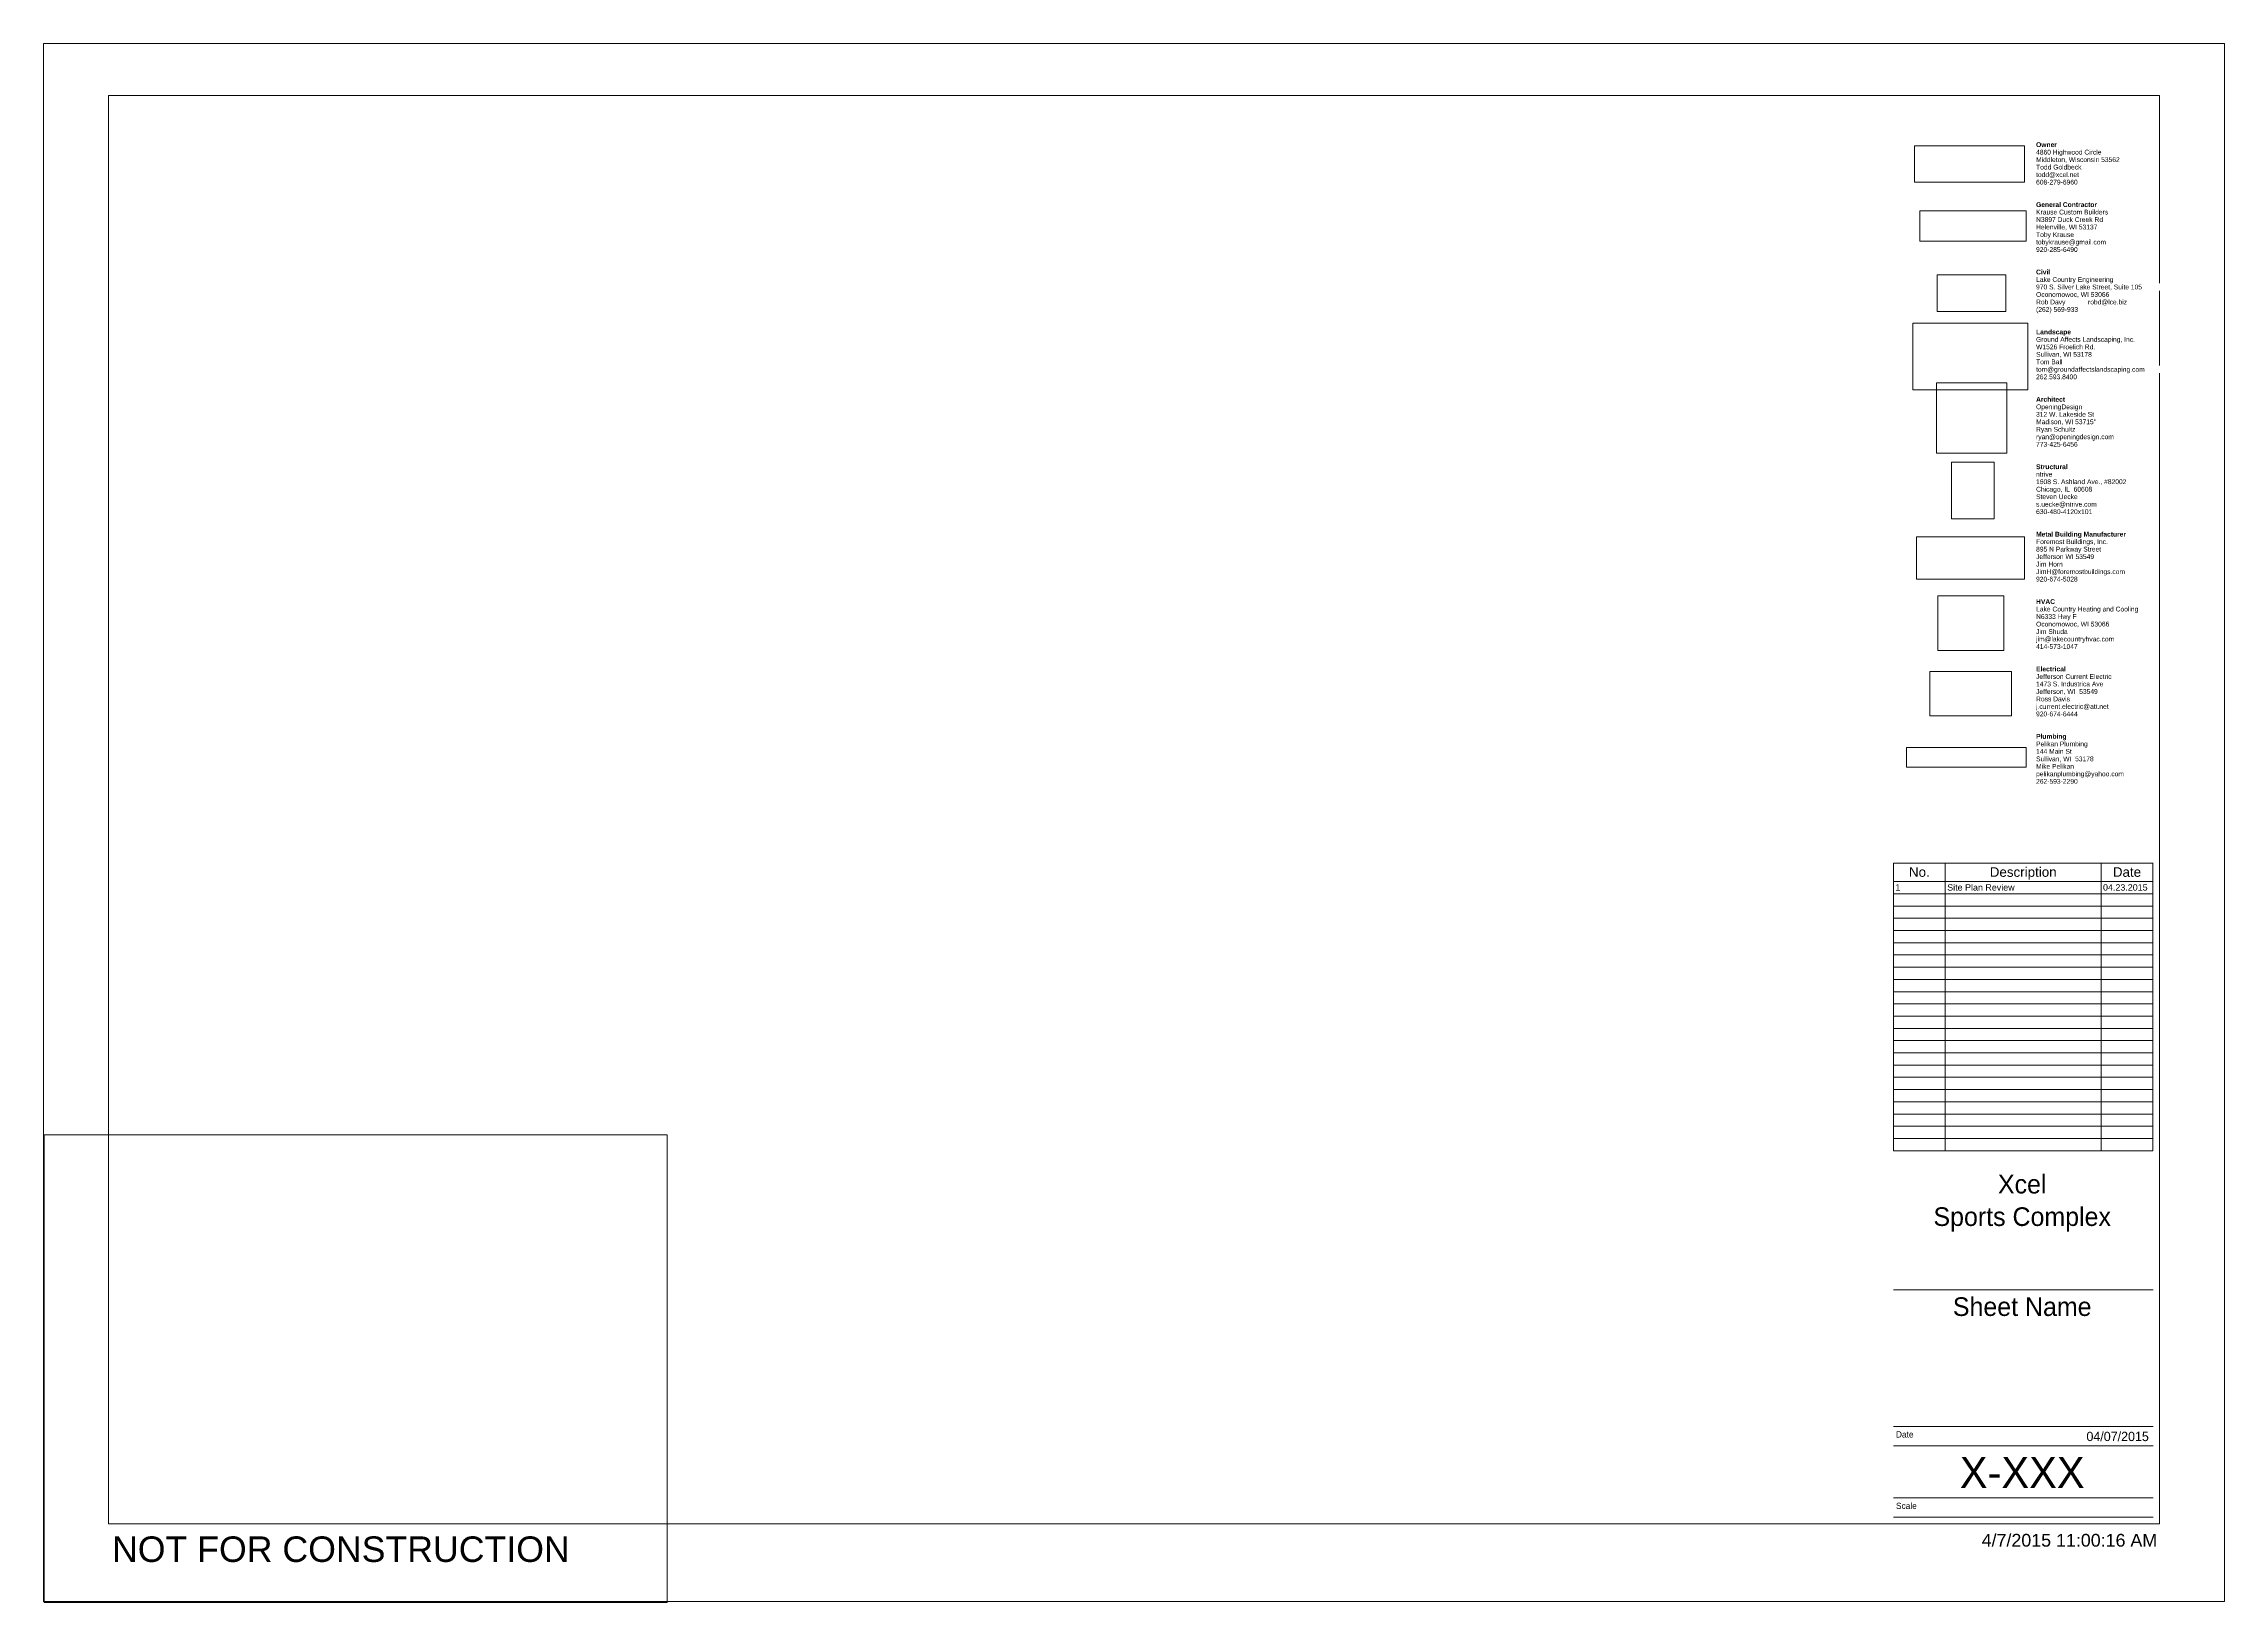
# Paper-space layout 'Layout1' of a CAD drawing. Header units: inches. Extents: x 0 to 42, y 0 to 30.
import ezdxf

# ---------------------------------------------------------------- set-up
doc = ezdxf.new("R2010")
doc.units = ezdxf.units.IN
doc.header["$MEASUREMENT"] = 0
for name, color, linetype, lineweight in [('A-DETL-THIN', 151, 'Continuous', 9), ('G-ANNO-SCHD', 231, 'Continuous', 9), ('G-ANNO-TTLB', 6, 'Continuous', 9), ('G-ANNO-TTLB-MEDM', 33, 'Continuous', 20), ('G-ANNO-TTLB-THIN', 151, 'Continuous', 9)]:
    doc.layers.add(name, color=color, linetype=linetype, lineweight=lineweight)
doc.styles.add('Arial', font='arial.ttf', dxfattribs={"height": 0.092206})
doc.styles.add('Arial_1', font='arial.ttf', dxfattribs={"height": 0.491766})
doc.styles.add('Arial_2', font='arial.ttf', dxfattribs={"height": 0.245883})
doc.styles.add('Arial_3', font='arial.ttf', dxfattribs={"height": 0.184412})
doc.styles.add('Arial_4', font='arial.ttf', dxfattribs={"height": 0.122942})
doc.styles.add('Century Gothic', font='GOTHIC.TTF', dxfattribs={"height": 0.119759})
doc.styles.add('Century Gothic_1', font='GOTHIC.TTF', dxfattribs={"height": 0.598797})
doc.styles.add('Century Gothic_2', font='GOTHIC.TTF', dxfattribs={"height": 0.359278})
doc.styles.add('Century Gothic_3', font='GOTHIC.TTF', dxfattribs={"height": 0.179639})
picture_1 = doc.add_image_def('image1.jpg', size_in_pixel=(477, 79))
picture_2 = doc.add_image_def('image2.png', size_in_pixel=(259, 141))
picture_3 = doc.add_image_def('image3.jpg', size_in_pixel=(150, 124))
picture_4 = doc.add_image_def('image4.jpg', size_in_pixel=(309, 122))
picture_5 = doc.add_image_def('image5.png', size_in_pixel=(302, 400))
picture_6 = doc.add_image_def('image6.jpg', size_in_pixel=(95, 51))
picture_7 = doc.add_image_def('image7.png', size_in_pixel=(388, 225))
picture_8 = doc.add_image_def('image8.jpg', size_in_pixel=(232, 76))
picture_9 = doc.add_image_def('image9.jpg', size_in_pixel=(900, 259))
picture_10 = doc.add_image_def('image10.jpg', size_in_pixel=(939, 939))

# ---------------------------------------------------------------- blocks, each defined once
blk = doc.blocks.new('E1 30 x 42 Horizontal - E1 30x42 Horizontal-11829-Sheet Name')
at = {"layer": 'G-ANNO-TTLB-MEDM'}
for p, q in [((1.24, 29.014), (1.24, 1.514)), ((40.74, 29.014), (1.24, 29.014)), ((40.74, 29.014), (40.74, 1.514)), ((40.615, 14.233), (35.615, 14.233)), ((35.615, 6.02), (40.615, 6.02)), ((1.24, 1.514), (40.74, 1.514)), ((40.615, 1.639), (35.615, 1.639))]:
    blk.add_line(p, q, dxfattribs=at)
at = {"layer": 'G-ANNO-TTLB-THIN'}
for p, q in [((-0.01, 30.014), (41.99, 30.014)), ((-0.01, 0.014), (-0.01, 30.014)), ((41.99, 0.014), (41.99, 30.014)), ((35.615, 3.389), (40.615, 3.389)), ((35.615, 3.014), (40.615, 3.014)), ((35.615, 2.014), (40.615, 2.014)), ((-0.01, 0.014), (41.99, 0.014))]:
    blk.add_line(p, q, dxfattribs=at)
at = {"layer": 'G-ANNO-TTLB', "char_height": 0.09221, "attachment_point": 1, "line_spacing_factor": 0.938532, "style": 'Arial', "bg_fill": 3, "box_fill_scale": 1.25, "bg_fill_color": 0, "bg_fill_transparency": 0}
for s, insert, width in [('\\fArial|b1|i0|c0|p34|;Civil', (38.363, 25.662), 0.28768), ('\\fArial|b1|i0|c0|p34|;Structural', (38.363, 21.912), 0.64856), ('\\fArial|b1|i0|c0|p34|;HVAC', (38.363, 19.316), 0.41876), ('\\fArial|b1|i0|c0|p34|;Electrical', (38.363, 18.018), 0.61622)]:
    blk.add_mtext(s, dxfattribs=dict(at, insert=insert, width=width))
at = {"layer": 'G-ANNO-TTLB', "insert": (1.307, 1.27), "char_height": 0.49177, "width": 10.47, "attachment_point": 1, "line_spacing_factor": 0.938532, "style": 'Arial_1'}
blk.add_mtext('NOT FOR CONSTRUCTION', dxfattribs=at)
at = {"layer": 'G-ANNO-TTLB'}
image = blk.add_image(picture_8, insert=(36.024, 27.349), size_in_units=(2.118, 0.694), dxfattribs=at)
image.dxf.flags = 7
image = blk.add_image(picture_9, insert=(36.126, 26.208), size_in_units=(2.048, 0.589), dxfattribs=at)
image.dxf.flags = 7
image = blk.add_image(picture_6, insert=(36.46, 24.855), size_in_units=(1.319, 0.708), dxfattribs=at)
image.dxf.flags = 7
image = blk.add_image(picture_7, insert=(35.988, 23.347), size_in_units=(2.218, 1.286), dxfattribs=at)
image.dxf.flags = 7
image = blk.add_image(picture_10, insert=(36.444, 22.127), size_in_units=(1.358, 1.358), dxfattribs=at)
image.dxf.flags = 7
image = blk.add_image(picture_5, insert=(36.733, 20.862), size_in_units=(0.825, 1.093), dxfattribs=at)
image.dxf.flags = 7
image = blk.add_image(picture_4, insert=(36.062, 19.699), size_in_units=(2.078, 0.821), dxfattribs=at)
image.dxf.flags = 7
image = blk.add_image(picture_3, insert=(36.474, 18.329), size_in_units=(1.268, 1.049), dxfattribs=at)
image.dxf.flags = 7
image = blk.add_image(picture_2, insert=(36.315, 17.069), size_in_units=(1.574, 0.857), dxfattribs=at)
image.dxf.flags = 7
image = blk.add_image(picture_1, insert=(35.866, 16.08), size_in_units=(2.303, 0.381), dxfattribs=at)
image.dxf.flags = 7
at = {"layer": 'G-ANNO-TTLB', "attachment_point": 1, "bg_fill": 3, "box_fill_scale": 1.25, "bg_fill_color": 0, "bg_fill_transparency": 0}
for s, insert, char_height, width, line_spacing_factor, style in [('\\fArial|b1|i0|c0|p34|;Owner', (38.363, 28.114), 0.09221, 0.44259, 0.938532, 'Arial'), ('\\fArial|b1|i0|c0|p34|;General Contractor', (38.363, 26.96), 0.09221, 1.28521, 0.938532, 'Arial'), ('Lake Country Engineering', (38.363, 25.518), 0.09221, 1.74142, 0.938532, 'Arial'), ('\\fArial|b1|i0|c0|p34|;Landscape', (38.363, 24.508), 0.09221, 0.73708, 0.938532, 'Arial'), ('\\fArial|b1|i0|c0|p34|;Architect', (38.363, 23.21), 0.09221, 0.59069, 0.938532, 'Arial'), ('ntrive', (38.363, 21.768), 0.0922, 0.37109, 0.938532, 'Arial'), ('\\fArial|b1|i0|c0|p34|;Metal Building Manufacturer', (38.363, 20.614), 0.09221, 1.8793, 0.938532, 'Arial'), ('Lake Country Heating and Cooling', (38.363, 19.172), 0.09221, 2.30317, 0.938532, 'Arial'), ('Jefferson Current Electric', (38.363, 17.874), 0.09221, 1.71418, 0.938532, 'Arial'), ('\\fArial|b1|i0|c0|p34|;Plumbing', (38.363, 16.72), 0.09221, 0.62814, 0.938532, 'Arial'), ('Date', (35.665, 3.294), 0.1198, 0.4725, 0.984117, 'Century Gothic'), ('Scale', (35.665, 1.919), 0.1198, 0.5265, 0.984117, 'Century Gothic')]:
    blk.add_mtext(s, dxfattribs=dict(at, insert=insert, char_height=char_height, width=width, line_spacing_factor=line_spacing_factor, style=style))
at = {"layer": 'G-ANNO-TTLB', "char_height": 0.09221, "attachment_point": 1, "line_spacing_factor": 0.938532, "style": 'Arial', "bg_fill": 3, "box_fill_scale": 1.25, "bg_fill_color": 0, "bg_fill_transparency": 0}
for s, insert, width in [('4860 Highwood Circle', (38.363, 27.97), 1.47416), ('Krause Custom Builders', (38.363, 26.816), 1.63077), ('970 S. Silver Lake Street, Suite 105', (38.363, 25.374), 2.39509), ('Ground Affects Landscaping, Inc.', (38.363, 24.364), 2.24019), ('OpeningDesign', (38.363, 23.066), 1.03838), ('1608 S. Ashland Ave., #82002', (38.363, 21.624), 2.03762), ('Foremost Buildings, Inc.', (38.363, 20.47), 1.62396), ('N6333 Hwy F', (38.363, 19.028), 0.90901), ('1473 S. Industrica Ave', (38.363, 17.73), 1.52183), ('Pelikan Plumbing', (38.363, 16.576), 1.16605)]:
    blk.add_mtext(s, dxfattribs=dict(at, insert=insert, width=width))
for s, insert, width in [('Middleton, Wisconsin 53562', (38.363, 27.826), 1.89633), ('N3897 Duck Creek Rd', (38.363, 26.672), 1.51161), ('Oconomowoc, WI 53066', (38.363, 25.23), 1.65971), ('W1526 Froelich Rd.', (38.363, 24.22), 1.34309), ('312 W. Lakeside St', (38.363, 22.922), 1.31926), ('Chicago, IL  60608', (38.363, 21.48), 1.26649), ('895 N Parkway Street', (38.363, 20.326), 1.46565), ('Oconomowoc, WI 53066', (38.363, 18.883), 1.65971), ('Jefferson, WI  53549', (38.363, 17.585), 1.40778), ('144 Main St', (38.363, 16.432), 0.80347)]:
    blk.add_mtext(s, dxfattribs=dict(at, insert=insert, width=width))
at = {"layer": 'G-ANNO-TTLB', "attachment_point": 1, "line_spacing_factor": 0.938532, "style": 'Arial', "bg_fill": 3, "box_fill_scale": 1.25, "bg_fill_color": 0, "bg_fill_transparency": 0}
for s, insert, char_height, width in [('Todd Goldbeck', (38.363, 27.682), 0.09221, 1.02306), ('Helenville, WI 53137', (38.363, 26.528), 0.09221, 1.39416), ('Rob Davy', (38.363, 25.085), 0.0922, 0.66048), ('robd@lce.biz', (39.363, 25.085), 0.09221, 0.88178), ('Sullivan, WI 53178', (38.363, 24.076), 0.09221, 1.26819), ('Madison, WI 53715"', (38.363, 22.778), 0.09221, 1.36181), ('Steven Uecke', (38.363, 21.335), 0.09221, 0.94135), ('Jefferson WI 53549', (38.363, 20.182), 0.09221, 1.32266), ('Jim Shuda', (38.363, 18.739), 0.0922, 0.71325), ('Ross Davis', (38.363, 17.441), 0.0922, 0.76772), ('Sullivan, WI  53178', (38.363, 16.287), 0.09221, 1.31075)]:
    blk.add_mtext(s, dxfattribs=dict(at, insert=insert, char_height=char_height, width=width))
for s, insert, char_height, width in [('todd@xcel.net', (38.363, 27.537), 0.09221, 0.96859), ('Toby Krause', (38.363, 26.383), 0.09221, 0.85284), ('(262) 569-933', (38.363, 24.941), 0.09221, 0.94646), ('Tom Ball', (38.363, 23.932), 0.0922, 0.59579), ('Ryan Schultz', (38.363, 22.633), 0.09221, 0.88518), ('s.uecke@ntrive.com', (38.363, 21.191), 0.09221, 1.37543), ('Jim Horn', (38.363, 20.037), 0.0922, 0.60601), ('jim@lakecountryhvac.com', (38.363, 18.595), 0.09221, 1.76695), ('j.current.electric@att.net', (38.363, 17.297), 0.09221, 1.64609), ('Mike Pelikan', (38.363, 16.143), 0.09221, 0.85624)]:
    blk.add_mtext(s, dxfattribs=dict(at, insert=insert, char_height=char_height, width=width))
at = {"layer": 'G-ANNO-TTLB', "char_height": 0.09221, "attachment_point": 1, "line_spacing_factor": 0.938532, "style": 'Arial', "bg_fill": 3, "box_fill_scale": 1.25, "bg_fill_color": 0, "bg_fill_transparency": 0}
for s, insert, width in [('608-279-6960', (38.363, 27.393), 0.93625), ('tobykrause@gmail.com', (38.363, 26.239), 1.57971), ('tom@groundaffectslandscaping.com', (38.363, 23.787), 2.45808), ('ryan@openingdesign.com', (38.363, 22.489), 1.75163), ('630-480-4120x101', (38.363, 21.047), 1.26308), ('JimH@foremostbuildings.com', (38.363, 19.893), 2.01378), ('414-573-1047', (38.363, 18.451), 0.93625), ('920-674-6444', (38.363, 17.153), 0.93625), ('pelikanplumbing@yahoo.com', (38.363, 15.999), 1.97804)]:
    blk.add_mtext(s, dxfattribs=dict(at, insert=insert, width=width))
for s, insert, width in [('920-285-6490', (38.363, 26.095), 0.93625), ('262.593.8400', (38.363, 23.643), 0.91923), ('773-425-6456', (38.363, 22.345), 0.93625), ('920-674-5028', (38.363, 19.749), 0.93625), ('262-593-2290', (38.363, 15.855), 0.93625)]:
    blk.add_mtext(s, dxfattribs=dict(at, insert=insert, width=width))

psp = doc.layouts.get("Layout1")

# ---------------------------------------------------------------- viewports
at = {"layer": '0'}
psp.add_viewport(center=(6, 4.5), size=(12, 9), view_center_point=(6, 4.5), view_height=12, dxfattribs=at)

# ---------------------------------------------------------------- next in the draw order: block references
at = {"layer": 'G-ANNO-TTLB'}
psp.add_blockref('E1 30 x 42 Horizontal - E1 30x42 Horizontal-11829-Sheet Name', (0, 0), dxfattribs=at)

# ---------------------------------------------------------------- next in the draw order: linework, layer by layer
at = {"layer": 'A-DETL-THIN'}
for p, q in [((36.615, 14.233), (35.615, 14.233)), ((35.615, 14.233), (35.615, 13.879)), ((36.615, 13.879), (35.615, 13.879)), ((35.615, 13.879), (35.615, 13.644)), ((39.615, 14.233), (36.615, 14.233)), ((36.615, 14.233), (36.615, 13.879)), ((39.615, 13.879), (36.615, 13.879)), ((36.615, 13.879), (36.615, 13.644)), ((40.614, 14.233), (39.615, 14.233)), ((39.615, 14.233), (39.615, 13.879)), ((40.614, 13.879), (39.615, 13.879)), ((39.615, 13.879), (39.615, 13.644)), ((40.614, 14.233), (40.614, 13.879)), ((40.614, 13.879), (40.614, 13.644)), ((40.614, 13.644), (35.615, 13.644)), ((35.615, 13.644), (35.615, 8.697)), ((36.615, 13.644), (36.615, 8.697)), ((39.615, 13.644), (39.615, 8.697)), ((40.614, 13.644), (40.614, 8.697)), ((40.614, 13.408), (35.615, 13.408)), ((40.614, 13.173), (35.615, 13.173)), ((40.614, 12.937), (35.615, 12.937)), ((40.614, 12.702), (35.615, 12.702)), ((40.614, 12.466), (35.615, 12.466)), ((40.614, 12.23), (35.615, 12.23)), ((40.614, 11.995), (35.615, 11.995)), ((40.614, 11.759), (35.615, 11.759)), ((40.614, 11.524), (35.615, 11.524)), ((40.614, 11.288), (35.615, 11.288)), ((40.614, 11.052), (35.615, 11.052)), ((40.614, 10.817), (35.615, 10.817)), ((40.614, 10.581), (35.615, 10.581)), ((40.614, 10.346), (35.615, 10.346)), ((40.614, 10.11), (35.615, 10.11)), ((40.614, 9.875), (35.615, 9.875)), ((40.614, 9.639), (35.615, 9.639)), ((40.614, 9.403), (35.615, 9.403)), ((40.614, 9.168), (35.615, 9.168)), ((40.614, 8.932), (35.615, 8.932)), ((40.614, 8.697), (35.615, 8.697))]:
    psp.add_line(p, q, dxfattribs=at)

# ---------------------------------------------------------------- next in the draw order: texts
at = {"layer": 'G-ANNO-SCHD', "line_spacing_factor": 0.938532}
for s, insert, char_height, width, attachment_point, style in [('No.', (36.115, 14.155), 0.1844, 0.477, 2, 'Arial_3'), ('Description', (38.115, 14.155), 0.18441, 1.53225, 2, 'Arial_3'), ('Date', (40.114, 14.155), 0.1844, 0.648, 2, 'Arial_3'), ('1', (35.652, 13.828), 0.123, 0.114, 1, 'Arial_4'), ('Site Plan Review', (36.652, 13.828), 0.12294, 1.542, 1, 'Arial_4'), ('04.23.2015', (39.652, 13.828), 0.1229, 1.026, 1, 'Arial_4')]:
    psp.add_mtext(s, dxfattribs=dict(at, insert=insert, char_height=char_height, width=width, attachment_point=attachment_point, style=style))
at = {"layer": 'G-ANNO-TTLB', "line_spacing_factor": 0.984117}
for s, insert, char_height, width, attachment_point, style in [('Xcel', (38.096, 8.233), 0.3593, 1.2465, 2, 'Century Gothic_2'), ('Sports Complex', (38.096, 7.607), 0.35928, 4.455, 2, 'Century Gothic_2'), ('Sheet Name', (38.096, 5.874), 0.3593, 3.5505, 2, 'Century Gothic_2'), ('04/07/2015', (40.535, 3.285), 0.1796, 1.5705, 3, 'Century Gothic_3'), ('X-XXX', (38.096, 2.801), 0.5988, 2.7225, 2, 'Century Gothic_1')]:
    psp.add_mtext(s, dxfattribs=dict(at, insert=insert, char_height=char_height, width=width, attachment_point=attachment_point, style=style))
at = {"layer": 'G-ANNO-TTLB', "insert": (40.695, 1.319), "char_height": 0.24588, "width": 4.032, "attachment_point": 3, "line_spacing_factor": 0.938532, "style": 'Arial_2', "bg_fill": 3, "box_fill_scale": 1.25, "bg_fill_color": 0, "bg_fill_transparency": 0}
psp.add_mtext('4/7/2015 11:00:16 AM', dxfattribs=at)

doc.saveas('drawing.dxf')
